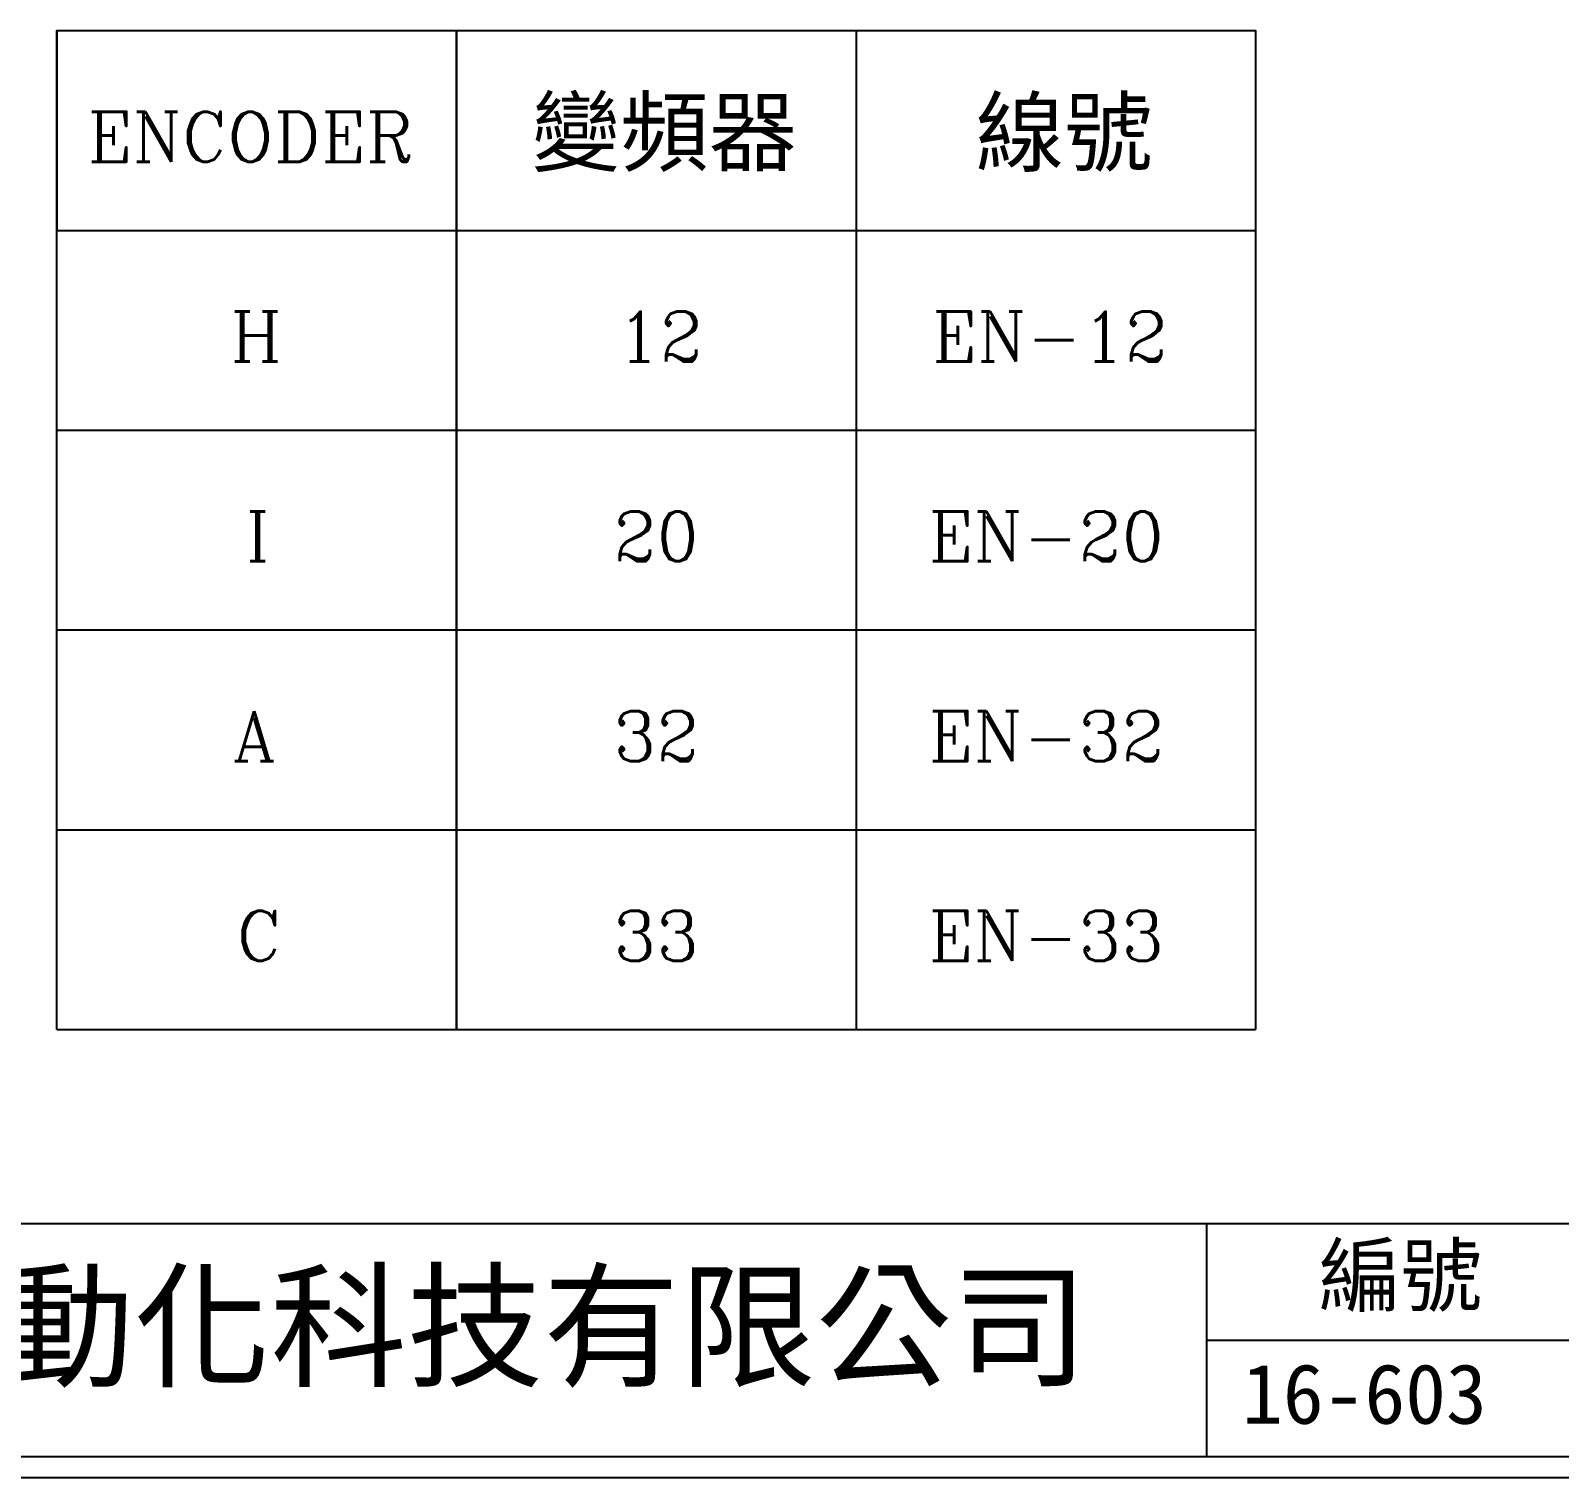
# Model space of a CAD drawing. Extents: x 627 to 914, y 3 to 207.
# Drawn here: x 692.3 to 784.1, y 3 to 89.9 of the extents above; entities that cross this region are included whole.
import ezdxf

# ---------------------------------------------------------------- set-up
doc = ezdxf.new("R2010")
doc.units = 0
doc.layers.add('圖框層', color=7, linetype='CONTINUOUS')
doc.layers.add('標尺寸層', color=3, linetype='CONTINUOUS')
doc.styles.add('CNS', font='romanc.shx', dxfattribs={"bigfont": 'chineset.shx'})
doc.styles.add('STSL', font='kaiu.ttf')

msp = doc.modelspace()

# ---------------------------------------------------------------- linework, layer by layer
at = {"layer": '圖框層', "color": 7}
for p, q in [((628.447, 18.25), (912.947, 18.25)), ((762.947, 4.25), (762.947, 18.25)), ((762.947, 11.25), (912.947, 11.25)), ((628.447, 4.25), (912.947, 4.25)), ((627.197, 3), (914.197, 3))]:
    msp.add_line(p, q, dxfattribs=at)
at = {"layer": '標尺寸層', "color": 0}
for p, q in [((693.875, 89.909), (693.875, 77.909)), ((701.875, 89.909), (701.875, 89.909)), ((717.875, 89.909), (717.875, 29.909)), ((693.875, 77.909), (741.875, 77.909)), ((717.875, 77.909), (765.875, 77.909)), ((693.875, 65.909), (741.875, 65.909)), ((717.875, 65.909), (765.875, 65.909)), ((693.875, 53.909), (741.875, 53.909)), ((717.875, 53.909), (765.875, 53.909)), ((693.875, 41.909), (741.875, 41.909)), ((717.875, 41.909), (765.875, 41.909)), ((693.875, 29.909), (741.875, 29.909)), ((717.875, 29.909), (765.875, 29.909))]:
    msp.add_line(p, q, dxfattribs=at)
for points in [[(693.875, 29.909), (693.875, 89.909), (741.875, 89.909), (741.875, 29.909)], [(717.875, 29.909), (717.875, 89.909), (765.875, 89.909), (765.875, 29.909)]]:
    msp.add_lwpolyline(points, dxfattribs=at)

# ---------------------------------------------------------------- texts
at = {"layer": '圖框層', "color": 4, "style": 'STSL'}
for s, height, p in [('編號', 3.6, (769.662, 13.337)), ('泓陞自動化科技有限公司', 6, (665.8, 9.076)), ('16-603', 3.6, (765.06, 6.224))]:
    msp.add_text(s, height=height, dxfattribs=at).set_placement(p)
at = {"layer": '標尺寸層', "color": 7, "char_height": 3.9, "width": 37.73528, "attachment_point": 5, "style": 'CNS'}
for s, insert in [('{\\fDFKai-SB|b0|i0|c136|p65;變頻器}', (730.37, 83.586)), ('{\\fDFKai-SB|b0|i0|c136|p65;線號}', (754.37, 83.586))]:
    msp.add_mtext(s, dxfattribs=dict(at, insert=insert))
at = {"layer": '標尺寸層', "color": 0, "char_height": 3, "attachment_point": 1, "style": 'CNS'}
for s, insert in [('ENCODER', (695.736, 85.029)), ('\\pi8.5714;H', (695.736, 73.029)), ('\\pi7.7857;12', (719.736, 73.029)), ('\\pi2.7143;EN-12', (743.736, 73.029)), ('\\pi9.5;I', (695.736, 61.029)), ('\\pi7.5714;20', (719.736, 61.029)), ('\\pi2.5;EN-20', (743.736, 61.029)), ('\\pi8.7143;A', (695.736, 49.029)), ('\\pi7.5714;32', (719.736, 49.029)), ('\\pi2.5;EN-32', (743.736, 49.029)), ('\\pi8.9286;C', (695.736, 37.029)), ('\\pi7.5714;33', (719.736, 37.029)), ('\\pi2.5;EN-33', (743.736, 37.029))]:
    msp.add_mtext_dynamic_manual_height_columns(s, width=20, gutter_width=32.5, heights=[0], dxfattribs=dict(at, insert=insert))

doc.saveas('drawing.dxf')
